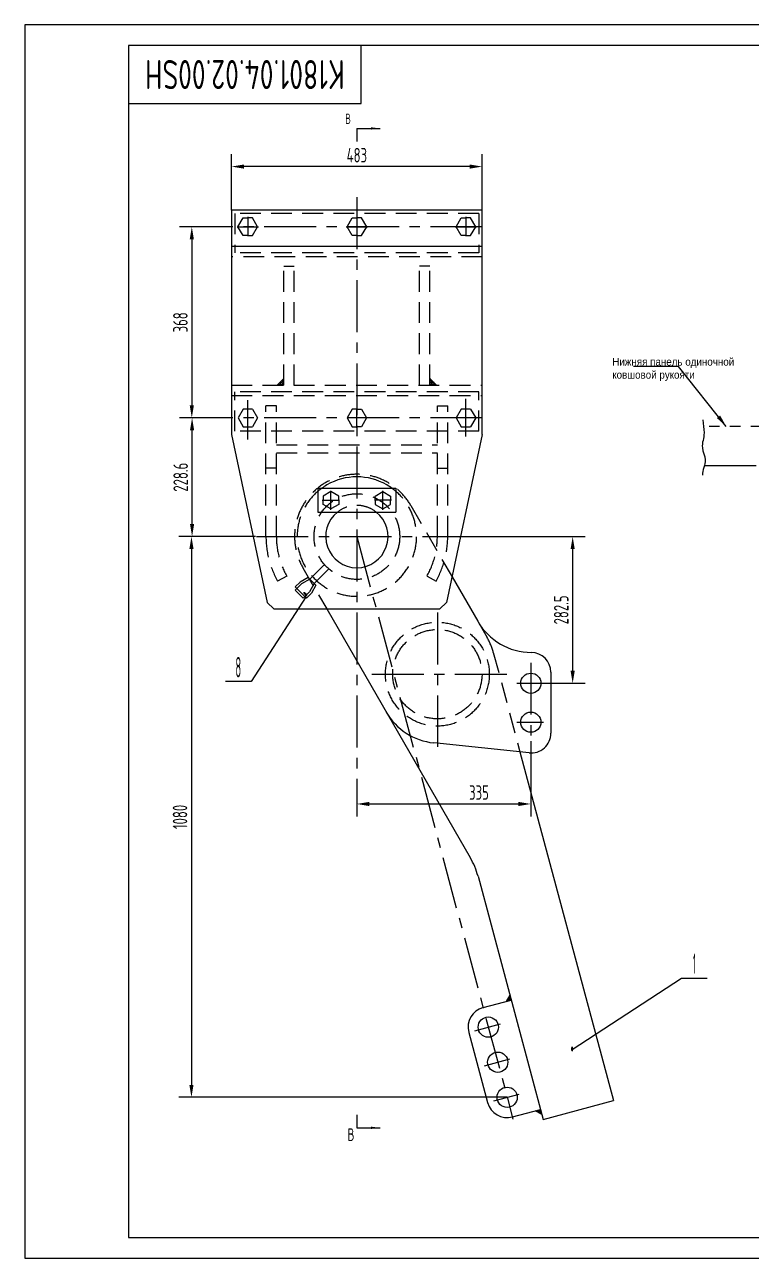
# Model space of a CAD drawing. Header units: millimetres. Extents: x 221 to 3581, y 122 to 2591.
# Drawn here: x 221 to 1620, y 215 to 2591 of the extents above; entities that cross this region are included whole.
import ezdxf
from ezdxf.enums import TextEntityAlignment as Align

# ---------------------------------------------------------------- set-up
doc = ezdxf.new("R2010")
doc.units = ezdxf.units.MM
doc.header["$LTSCALE"] = 80
for name, pattern in [('F', [0.75, 0.5, -0.25]), ('G', [2, 1.25, -0.25, 0.25, -0.25]), ('K', [2.5, 1.25, -0.25, 0.25, -0.25, 0.25, -0.25])]:
    doc.linetypes.add(name, pattern=pattern)
for name, color, linetype in [('01', 7, 'Continuous'), ('02', 1, 'Continuous'), ('02C', 3, 'Continuous'), ('04', 2, 'F'), ('05', 4, 'G'), ('07', 6, 'K'), ('08', 1, 'Continuous'), ('11', 3, 'Continuous')]:
    doc.layers.add(name, color=color, linetype=linetype)
doc.styles.get("Standard").update_dxf_attribs({"font": 'isocp', "width": 0.707, "bigfont": 'intecad.shx'})
doc.dimstyles.new('INTE', dxfattribs={"dimscale": 8, "dimtxt": 3.5, "dimasz": 3, "dimexe": 3, "dimexo": 0, "dimgap": 1, "dimtad": 1, "dimdec": 1, "dimdsep": 46, "dimtxsty": 'Standard', "dimcen": 0, "dimclrd": 1, "dimclre": 1, "dimclrt": 3, "dimadec": 0, "dimazin": 0, "dimtfac": 1, "dimtdec": 1, "dimtmove": 0, "dimatfit": 0, "dimfxl": 0, "dimarcsym": 0})

# ---------------------------------------------------------------- blocks, each defined once
blk = doc.blocks.new('*D14')
at = {"layer": '08', "color": 1, "lineweight": -2}
for p, q in [((1016.2, 1605), (1300.2, 1605)), ((1276.2, 1581), (1276.2, 1346.5)), ((1219.9, 1322.5), (1300.2, 1322.5))]:
    blk.add_line(p, q, dxfattribs=at)
at = {"layer": '08', "color": 1}
for points in [[(1272.2, 1581), (1280.2, 1581), (1276.2, 1605)], [(1272.2, 1346.5), (1280.2, 1346.5), (1276.2, 1322.5)]]:
    blk.add_solid(points, dxfattribs=at)
at = {"layer": 'DEFPOINTS', "color": 0}
for p in [(1016.2, 1605), (1219.9, 1322.5), (1276.2, 1322.5)]:
    blk.add_point(p, dxfattribs=at)
at = {"layer": '08', "color": 3, "insert": (1254.2, 1463.7), "char_height": 28, "attachment_point": 5, "rotation": 90}
blk.add_mtext('282.5', dxfattribs=at)
blk = doc.blocks.new('*D15')
at = {"layer": '08', "color": 1, "lineweight": -2}
for p, q in [((665.5, 1605), (518.2, 1605)), ((542.2, 1581), (542.2, 549)), ((1150.1, 525), (518.2, 525))]:
    blk.add_line(p, q, dxfattribs=at)
at = {"layer": '08', "color": 1}
for points in [[(538.2, 1581), (546.2, 1581), (542.2, 1605)], [(538.2, 549), (546.2, 549), (542.2, 525)]]:
    blk.add_solid(points, dxfattribs=at)
at = {"layer": 'DEFPOINTS', "color": 0}
for p in [(665.5, 1605), (542.2, 525), (1150.1, 525)]:
    blk.add_point(p, dxfattribs=at)
at = {"layer": '08', "color": 3, "insert": (520.2, 1065), "char_height": 28, "attachment_point": 5, "rotation": 90}
blk.add_mtext('1080', dxfattribs=at)
blk = doc.blocks.new('*D16')
at = {"layer": '08', "color": 1, "lineweight": -2}
for p, q in [((1195.7, 1211), (1195.7, 1066)), ((860.7, 1124.5), (860.7, 1066)), ((884.7, 1090), (1171.7, 1090))]:
    blk.add_line(p, q, dxfattribs=at)
at = {"layer": '08', "color": 1}
for points in [[(884.7, 1094), (884.7, 1086), (860.7, 1090)], [(1171.7, 1094), (1171.7, 1086), (1195.7, 1090)]]:
    blk.add_solid(points, dxfattribs=at)
at = {"layer": 'DEFPOINTS', "color": 0}
for p in [(1195.7, 1211), (860.7, 1124.5), (1195.7, 1090)]:
    blk.add_point(p, dxfattribs=at)
at = {"layer": '08', "color": 3, "insert": (1095.8, 1112), "char_height": 28, "attachment_point": 5}
blk.add_mtext('335', dxfattribs=at)
blk = doc.blocks.new('*D17')
at = {"layer": '08', "color": 1, "lineweight": -2}
for p, q in [((619.2, 2233.6), (619.2, 2341.6)), ((1102.2, 2233.6), (1102.2, 2341.6)), ((1078.2, 2317.6), (643.2, 2317.6))]:
    blk.add_line(p, q, dxfattribs=at)
at = {"layer": '08', "color": 1}
for points in [[(643.2, 2321.6), (643.2, 2313.6), (619.2, 2317.6)], [(1078.2, 2321.6), (1078.2, 2313.6), (1102.2, 2317.6)]]:
    blk.add_solid(points, dxfattribs=at)
at = {"layer": 'DEFPOINTS', "color": 0}
for p in [(619.2, 2317.6), (619.2, 2233.6), (1102.2, 2233.6)]:
    blk.add_point(p, dxfattribs=at)
at = {"layer": '08', "color": 3, "insert": (860.7, 2339.6), "char_height": 28, "attachment_point": 5}
blk.add_mtext('483', dxfattribs=at)
blk = doc.blocks.new('inte_dim_blk')
at = {"layer": '08', "color": 1}
blk.add_line((0, 0), (-3, 0), dxfattribs=at)
blk = doc.blocks.new('*U6')
at = {"layer": '01'}
for p, q in [((0, 18.9), (-17, 9)), ((-17, 9), (-17, 0)), ((-17, -9), (-17, 0)), ((17, 9), (0, 18.9)), ((17, 0), (17, 9)), ((17, 0), (17, -9)), ((0, -18.9), (-17, -9)), ((17, -9), (0, -18.9))]:
    blk.add_line(p, q, dxfattribs=at)
at = {"layer": '05'}
for p, q in [((-18.9, 0), (18.3, 0)), ((0, -20.7), (0, 20.3))]:
    blk.add_line(p, q, dxfattribs=at)
blk = doc.blocks.new('*D18')
at = {"layer": '08', "color": 1, "lineweight": -2}
for p, q in [((619.2, 1833.6), (519.4, 1833.6)), ((543.4, 1629), (543.4, 1809.6)), ((661.6, 1605), (519.4, 1605))]:
    blk.add_line(p, q, dxfattribs=at)
at = {"layer": '08', "color": 1}
for points in [[(539.4, 1809.6), (547.4, 1809.6), (543.4, 1833.6)], [(539.4, 1629), (547.4, 1629), (543.4, 1605)]]:
    blk.add_solid(points, dxfattribs=at)
at = {"layer": 'DEFPOINTS', "color": 0}
for p in [(543.4, 1833.6), (619.2, 1833.6), (661.6, 1605)]:
    blk.add_point(p, dxfattribs=at)
at = {"layer": '08', "color": 3, "insert": (521.4, 1719.3), "char_height": 28, "attachment_point": 5, "rotation": 90}
blk.add_mtext('228.6', dxfattribs=at)
blk = doc.blocks.new('*D19')
at = {"layer": '08', "color": 1, "lineweight": -2}
for p, q in [((619.2, 2201.6), (518.9, 2201.6)), ((542.9, 2177.6), (542.9, 1857.6)), ((619.2, 1833.6), (518.9, 1833.6))]:
    blk.add_line(p, q, dxfattribs=at)
at = {"layer": '08', "color": 1}
for points in [[(538.9, 2177.6), (546.9, 2177.6), (542.9, 2201.6)], [(538.9, 1857.6), (546.9, 1857.6), (542.9, 1833.6)]]:
    blk.add_solid(points, dxfattribs=at)
at = {"layer": 'DEFPOINTS', "color": 0}
for p in [(619.2, 2201.6), (542.9, 1833.6), (619.2, 1833.6)]:
    blk.add_point(p, dxfattribs=at)
at = {"layer": '08', "color": 3, "insert": (520.9, 2017.6), "char_height": 28, "attachment_point": 5, "rotation": 90}
blk.add_mtext('368', dxfattribs=at)
blk = doc.blocks.new('*U7')
at = {"layer": '01'}
for p, q in [((0, 16.8), (-15, 8.1)), ((-15, 8.1), (-15, 0)), ((-15, -8.1), (-15, 0)), ((15, 8.1), (0, 16.8)), ((15, 0), (15, 8.1)), ((15, 0), (15, -8.1)), ((0, -16.8), (-15, -8.1)), ((15, -8.1), (0, -16.8))]:
    blk.add_line(p, q, dxfattribs=at)
at = {"layer": '05'}
for p, q in [((-16.9, 0), (16.3, 0)), ((0, -18.6), (0, 18.2))]:
    blk.add_line(p, q, dxfattribs=at)
blk = doc.blocks.new('*U27', base_point=(251.96, 168.31))
at = {"layer": '01'}
for p, q in [((251.96, 168.31), (251.96, 182.31)), ((195.96, 168.31), (251.96, 168.31))]:
    blk.add_line(p, q, dxfattribs=at)
blk = doc.blocks.new('*U28')
at = {"layer": '04'}
blk.add_blockref('*U27', (0, 0), dxfattribs=at)
blk = doc.blocks.new('*U29')
at = {"layer": '01'}
for points in [[(415, 292), (25, 292)], [(25, 292), (25, 5)], [(415, 5), (415, 292)], [(25, 5), (415, 5)]]:
    blk.add_lwpolyline(points, dxfattribs=at)
at = {"layer": '02'}
for points in [[(420, 297), (0, 297)], [(0, 297), (0, 0)], [(420, 0), (420, 297)], [(0, 0), (420, 0)]]:
    blk.add_lwpolyline(points, dxfattribs=at)

msp = doc.modelspace()

# ---------------------------------------------------------------- hatches: boundary and pattern name
for points in [[(1155.24, 722.04), (1148.17, 709.8), (1157.83, 712.38)], [(1214.25, 501.82), (1204.59, 499.23), (1216.83, 492.16)]]:
    msp.add_hatch(color=256).paths.add_polyline_path(points)
at = {"layer": '04'}
h = msp.add_hatch(dxfattribs=at)
h.set_pattern_fill('ANGLE', color=256, scale=0.5, style=0)
h.set_pattern_definition([(0, (-35045.973, -16049.9306), (0, 3.4925), [2.54, -0.9525]), (90, (-35045.973, -16049.9306), (-3.4925, 2e-16), [2.54, -0.9525])])
h.paths.add_polyline_path([(720.18, 1909.59), (707.18, 1896.59), (720.18, 1896.59)])
h = msp.add_hatch(dxfattribs=at)
h.set_pattern_fill('ANGLE', color=256, scale=0.5, style=0)
h.set_pattern_definition([(180, (36767.3255, -16049.9306), (0, 3.4925), [2.54, -0.9525]), (90, (36767.3255, -16049.9306), (3.4925, 2e-16), [2.54, -0.9525])])
h.paths.add_polyline_path([(1001.18, 1909.59), (1014.18, 1896.59), (1001.18, 1896.59)])

# ---------------------------------------------------------------- linework, layer by layer
for p, q in [((1102.18, 2233.59), (619.18, 2233.59)), ((619.18, 2233.59), (619.18, 1801.59)), ((1102.18, 1801.59), (1102.18, 2233.59)), ((1102.18, 2163.59), (619.18, 2163.59)), ((619.18, 1801.59), (687.97, 1478.3)), ((1102.18, 1801.59), (1033.38, 1478.3)), ((1043.89, 1527.67), (1093.47, 1441.77)), ((700.68, 1465.59), (687.97, 1478.3)), ((1020.68, 1465.59), (1033.38, 1478.3)), ((700.68, 1465.59), (1020.68, 1465.59)), ((802.59, 1465.59), (1078.99, 986.87)), ((1234.24, 1343.78), (1234.24, 1226.21)), ((1234.24, 1343.78), (1234.24, 1226.21)), ((1155.24, 722.04), (1148.17, 709.8)), ((1216.83, 492.16), (1204.59, 499.23))]:
    msp.add_line(p, q)
for centre in [(1195.68, 1322.49), (1195.68, 1247.5), (1113.82, 660.26), (1131.94, 592.61), (1150.06, 524.99)]:
    msp.add_circle(centre, 19.5)
for centre, radius, start, end in [((1197.4, 1501.77), 120, 210, 269.58038), ((1196.24, 1343.78), 38, 0, 89.58038), ((1021.14, 1327.07), 120, 210, 264), ((1196.24, 1226.21), 38, 264, 0), ((949.08, 911.87), 150, 15, 30)]:
    msp.add_arc(centre, radius, start, end)
at = {"layer": '01'}
for p, q in [((860.68, 2391.08), (860.68, 2366.08)), ((785.68, 1697.99), (785.68, 1651.99)), ((935.68, 1697.99), (935.68, 1651.99)), ((745.12, 1504.71), (741.92, 1501.52)), ((741.92, 1501.52), (757.2, 1486.24)), ((751.46, 1517.4), (741.94, 1507.88)), ((741.94, 1507.88), (763.57, 1486.26)), ((760.4, 1489.43), (757.2, 1486.24)), ((773.09, 1495.78), (763.57, 1486.26)), ((1192.27, 1188.42), (1008.59, 1207.72)), ((1174.72, 1190.26), (1354.65, 518.73)), ((1093.97, 950.69), (1219.42, 482.5)), ((1103.73, 697.89), (1157.83, 712.38)), ((1076.16, 650.13), (1112.39, 514.9)), ((1160.15, 487.32), (1214.25, 501.82)), ((1219.42, 482.5), (1354.65, 518.73)), ((860.68, 491.28), (860.68, 466.28))]:
    msp.add_line(p, q, dxfattribs=at)
at = {"layer": '01', "color": 7, "linetype": 'Continuous'}
for p, q in [((785.68, 1697.99), (935.68, 1697.99)), ((785.68, 1651.99), (935.68, 1651.99))]:
    msp.add_line(p, q, dxfattribs=at)
for start, end in [(60, 120), (120, 126.03131), (53.96869, 60)]:
    msp.add_arc((860.68, 1604.99), 115, start, end, dxfattribs=at)
at = {"layer": '01'}
for centre, radius, start, end in [((860.68, 1604.99), 60, 128.43321, 51.56679), ((1113.83, 660.22), 39, 105, 195), ((1150.06, 525), 39, 195.00441, 285)]:
    msp.add_arc(centre, radius, start, end, dxfattribs=at)
at = {"layer": '02'}
for p, q in [((860.68, 2391.08), (905.68, 2391.08)), ((763.31, 1489.35), (657.16, 1325.73)), ((657.16, 1325.73), (607.56, 1325.73)), ((1275.18, 617.13), (1485.87, 754.62)), ((1485.87, 754.62), (1535.47, 754.62)), ((860.68, 466.28), (905.68, 466.28))]:
    msp.add_line(p, q, dxfattribs=at)
for points in [[(905.68, 2391.08, 0, 4.5, 0), (887.68, 2391.08, 0, 0, 0)], [(905.68, 466.28, 0, 4.5, 0), (887.68, 466.28, 0, 0, 0)]]:
    msp.add_lwpolyline(points, format="xyseb", dxfattribs=at)
at = {"layer": '02C', "start_tangent": (0, -1), "end_tangent": (0, -1)}
msp.add_spline([(1526.93, 1830.09), (1529.34, 1804.53), (1525.96, 1776.08), (1531.27, 1752.93), (1525.96, 1723.03)], degree=3, dxfattribs=at)
at = {"layer": '04', "color": 2, "linetype": 'F'}
for p, q in [((1095.68, 2227.19), (625.68, 2227.19)), ((625.68, 2227.19), (625.68, 2151.19)), ((1095.68, 2227.19), (1095.68, 2151.19)), ((1102.18, 2143.59), (619.18, 2143.59)), ((1095.68, 2151.19), (625.68, 2151.19)), ((720.18, 2125.59), (740.18, 2125.59)), ((1001.18, 2125.59), (981.18, 2125.59)), ((619.18, 1896.59), (1102.18, 1896.59)), ((1095.68, 1883.99), (625.68, 1883.99)), ((625.68, 1807.99), (625.68, 1883.99)), ((1095.68, 1807.99), (1095.68, 1883.99)), ((619.18, 1876.59), (1102.18, 1876.59)), ((685.68, 1604.99), (685.68, 1856.99)), ((705.68, 1856.99), (685.68, 1856.99)), ((705.68, 1604.99), (705.68, 1856.99)), ((1015.68, 1604.99), (1015.68, 1856.99)), ((1015.68, 1856.99), (1035.68, 1856.99)), ((1035.68, 1604.99), (1035.68, 1856.99)), ((641.63, 1850.59), (631.82, 1833.59)), ((631.82, 1833.59), (641.63, 1816.59)), ((659.72, 1850.59), (641.63, 1850.59)), ((659.72, 1850.59), (669.54, 1833.59)), ((669.54, 1833.59), (659.72, 1816.59)), ((851.63, 1850.59), (841.82, 1833.59)), ((841.82, 1833.59), (851.63, 1816.59)), ((860.68, 1850.59), (851.63, 1850.59)), ((860.68, 1814.73), (860.68, 1851.94)), ((860.68, 1850.59), (869.72, 1850.59)), ((869.72, 1850.59), (879.54, 1833.59)), ((879.54, 1833.59), (869.72, 1816.59)), ((1061.63, 1850.59), (1051.82, 1833.59)), ((1051.82, 1833.59), (1061.63, 1816.59)), ((1079.72, 1850.59), (1061.63, 1850.59)), ((1079.72, 1850.59), (1089.54, 1833.59)), ((1089.54, 1833.59), (1079.72, 1816.59)), ((1095.68, 1807.99), (625.68, 1807.99)), ((641.63, 1816.59), (659.72, 1816.59)), ((851.63, 1816.59), (860.68, 1816.59)), ((869.72, 1816.59), (860.68, 1816.59)), ((1061.63, 1816.59), (1079.72, 1816.59)), ((705.68, 1781.99), (1015.68, 1781.99)), ((705.68, 1765.99), (1015.68, 1765.99)), ((705.68, 1736.99), (685.68, 1736.99)), ((1015.68, 1736.99), (1035.68, 1736.99)), ((964.6, 1664.99), (1043.89, 1527.67)), ((725.57, 1529.02), (708.14, 1519.21)), ((995.78, 1529.02), (1013.21, 1519.21)), ((754.34, 1513.93), (745.12, 1504.71)), ((769.62, 1498.65), (760.4, 1489.43)), ((1093.47, 1441.77), (1111.42, 1410.69)), ((1123.41, 1381.75), (1174.72, 1190.26))]:
    msp.add_line(p, q, dxfattribs=at)
at = {"layer": '04'}
for p, q in [((720.18, 1896.59), (720.18, 2125.59)), ((740.18, 1896.59), (740.18, 2125.59)), ((981.18, 1896.59), (981.18, 2125.59)), ((1001.18, 1896.59), (1001.18, 2125.59)), ((720.18, 1909.59), (707.18, 1896.59)), ((1001.18, 1909.59), (1014.18, 1896.59)), ((756.75, 1544.99), (802.59, 1465.59)), ((798.25, 1551.05), (770.15, 1522.95)), ((766.9, 1526.21), (751.46, 1517.4)), ((770.15, 1522.95), (754.34, 1513.93)), ((766.9, 1526.21), (781.89, 1511.21)), ((806.74, 1542.57), (778.64, 1514.47)), ((778.64, 1514.47), (769.62, 1498.65)), ((781.89, 1511.21), (773.09, 1495.78))]:
    msp.add_line(p, q, dxfattribs=at)
at = {"layer": '04', "color": 2, "linetype": 'F'}
for centre, radius in [((860.68, 1604.99), 82.5), ((1015.68, 1339.99), 100), ((1015.68, 1339.99), 86)]:
    msp.add_circle(centre, radius, dxfattribs=at)
at = {"layer": '04'}
for radius, start, end in [(120, 30, 210), (115, 130.70571, 49.29429)]:
    msp.add_arc((860.68, 1604.99), radius, start, end, dxfattribs=at)
at = {"layer": '04', "color": 2, "linetype": 'F'}
for centre, radius, start, end in [((860.68, 1604.99), 115, 126.03131, 130.70571), ((860.68, 1604.99), 114.93, 49.26413, 53.96869), ((860.68, 1604.99), 60, 51.56679, 128.43321), ((860.68, 1604.99), 175, 180, 209.35175), ((860.68, 1604.99), 155, 180, 209.35175), ((860.68, 1604.99), 155, 330.64825, 0), ((860.68, 1604.99), 175, 330.64825, 0), ((1007.5, 1350.69), 120, 15, 30)]:
    msp.add_arc(centre, radius, start, end, dxfattribs=at)
at = {"layer": '05', "color": 4, "linetype": 'G'}
for p, q in [((860.68, 2258.59), (860.68, 1124.48)), ((1102.18, 2201.59), (619.18, 2201.59)), ((1102.18, 1833.59), (619.18, 1833.59)), ((667.18, 1604.99), (1016.18, 1604.99)), ((860.68, 1604.99), (1161.28, 483.11)), ((1015.68, 1458.71), (1015.68, 1199.94)), ((1195.68, 1362.03), (1195.68, 1210.95)), ((889.56, 1339.99), (1150.28, 1339.99)), ((1168.98, 1322.49), (1219.88, 1322.49)), ((1168.98, 1247.5), (1219.88, 1247.5)), ((1088.04, 653.31), (1137.21, 666.48)), ((1106.15, 585.7), (1155.32, 598.87)), ((1124.27, 518.08), (1173.44, 531.26))]:
    msp.add_line(p, q, dxfattribs=at)
at = {"layer": '05'}
for p, q in [((650.68, 1792.15), (650.68, 1867.64)), ((1070.68, 1797.77), (1070.68, 1869.97))]:
    msp.add_line(p, q, dxfattribs=at)
at = {"layer": '07', "color": 6, "linetype": 'K'}
for p, q in [((1719.1, 1816.99), (1528.28, 1816.99)), ((1529.84, 1741.99), (1719.1, 1741.99))]:
    msp.add_line(p, q, dxfattribs=at)

# ---------------------------------------------------------------- block references
at = {"xscale": 8, "yscale": 8, "zscale": 8}
msp.add_blockref('*U29', (221.06, 214.91), dxfattribs=at)
at = {"xscale": 8, "yscale": 8}
msp.add_blockref('*U28', (869.06, 2438.91), dxfattribs=at)
at = {"layer": '01'}
msp.add_blockref('*U7', (810.68, 1674.99), dxfattribs=at)
at = {"layer": '01', "xscale": -1}
msp.add_blockref('*U7', (910.68, 1674.99), dxfattribs=at)
at = {"layer": '04', "rotation": 270}
for p in [(650.68, 2201.59), (860.68, 2201.59), (1070.68, 2201.59)]:
    msp.add_blockref('*U6', p, dxfattribs=at)

# ---------------------------------------------------------------- texts
at = {"insert": (1352.57, 1949.19), "char_height": 15, "attachment_point": 1}
msp.add_mtext('{\\fArial|b0|i0|c204|p34;\\W0.9;\\C3;Нижняя панель одиночной\\Pковшовой рукояти}', dxfattribs=at)
at = {"layer": '02', "width": 0.605172}
msp.add_text('\\M+5A1F1', height=8, rotation=45, dxfattribs=at).set_placement((763.31, 1489.35), (766.7, 1492.75), align=Align.FIT)
msp.add_text('\\M+5A1F1', height=8, dxfattribs=at).set_placement((1272.78, 613.13), (1277.58, 613.13), align=Align.FIT)
at = {"layer": '11', "width": 0.696239}
msp.add_text('K1801.04.02.00SH', height=56, rotation=180, dxfattribs=at).set_placement((837.18, 2522.91), (452.94, 2522.91), align=Align.FIT)
at = {"layer": '11', "width": 0.707}
for height, p in [(19.6, (838.51, 2393.95)), (24.5, (842.78, 433.42))]:
    msp.add_text('B', height=height, dxfattribs=at).set_placement(p, align=Align.BOTTOM_LEFT)
at = {"layer": '11'}
for s, width, p, p2 in [('8', 0.514182, (626.76, 1333.73), (637.96, 1333.73)), ('1', 0.404, (1507.87, 762.62), (1513.47, 762.62))]:
    msp.add_text(s, height=39.6, dxfattribs=dict(at, width=width)).set_placement(p, p2, align=Align.FIT)

# ---------------------------------------------------------------- dimensions: what is measured, and where the dimension line sits
at = {"layer": '08'}
dim = msp.add_linear_dim(base=(619.18, 2317.63), p1=(1102.18, 2233.59), p2=(619.18, 2233.59), dimstyle='INTE', override={"dimblk2": 'inte_dim_blk'}, dxfattribs=at)
dim.commit()
dim.dimension.update_dxf_attribs({"geometry": '*D17', "text_midpoint": (860.68, 2339.63)})
for base, p1, p2, picture, middle in [((542.93, 1833.59), (619.18, 2201.59), (619.18, 1833.59), '*D19', (520.93, 2017.59)), ((543.44, 1833.59), (661.55, 1604.99), (619.18, 1833.59), '*D18', (521.44, 1719.29)), ((542.2, 524.99), (665.55, 1604.99), (1150.06, 524.99), '*D15', (520.2, 1064.99)), ((1276.22, 1322.49), (1016.18, 1604.99), (1219.88, 1322.49), '*D14', (1254.22, 1463.74))]:
    dim = msp.add_linear_dim(base=base, p1=p1, p2=p2, angle=90, dimstyle='INTE', dxfattribs=at)
    dim.commit()
    dim.dimension.update_dxf_attribs({"geometry": picture, "text_midpoint": middle})
dim = msp.add_linear_dim(base=(1195.68, 1090), p1=(860.68, 1124.48), p2=(1195.68, 1210.95), dimstyle='INTE', dxfattribs=at)
dim.commit()
dim.dimension.update_dxf_attribs({"geometry": '*D16', "text_midpoint": (1095.84, 1090), "dimtype": 160})

# ---------------------------------------------------------------- leaders
at = {"layer": '01', "annotation_type": 0, "has_hookline": 1, "hookline_direction": 1, "text_width": 54.35}
msp.add_leader([(1572, 1816.99), (1479.73, 1932.7), (1455.73, 1932.7)], dimstyle='INTE', dxfattribs=at)

doc.saveas('drawing.dxf')
